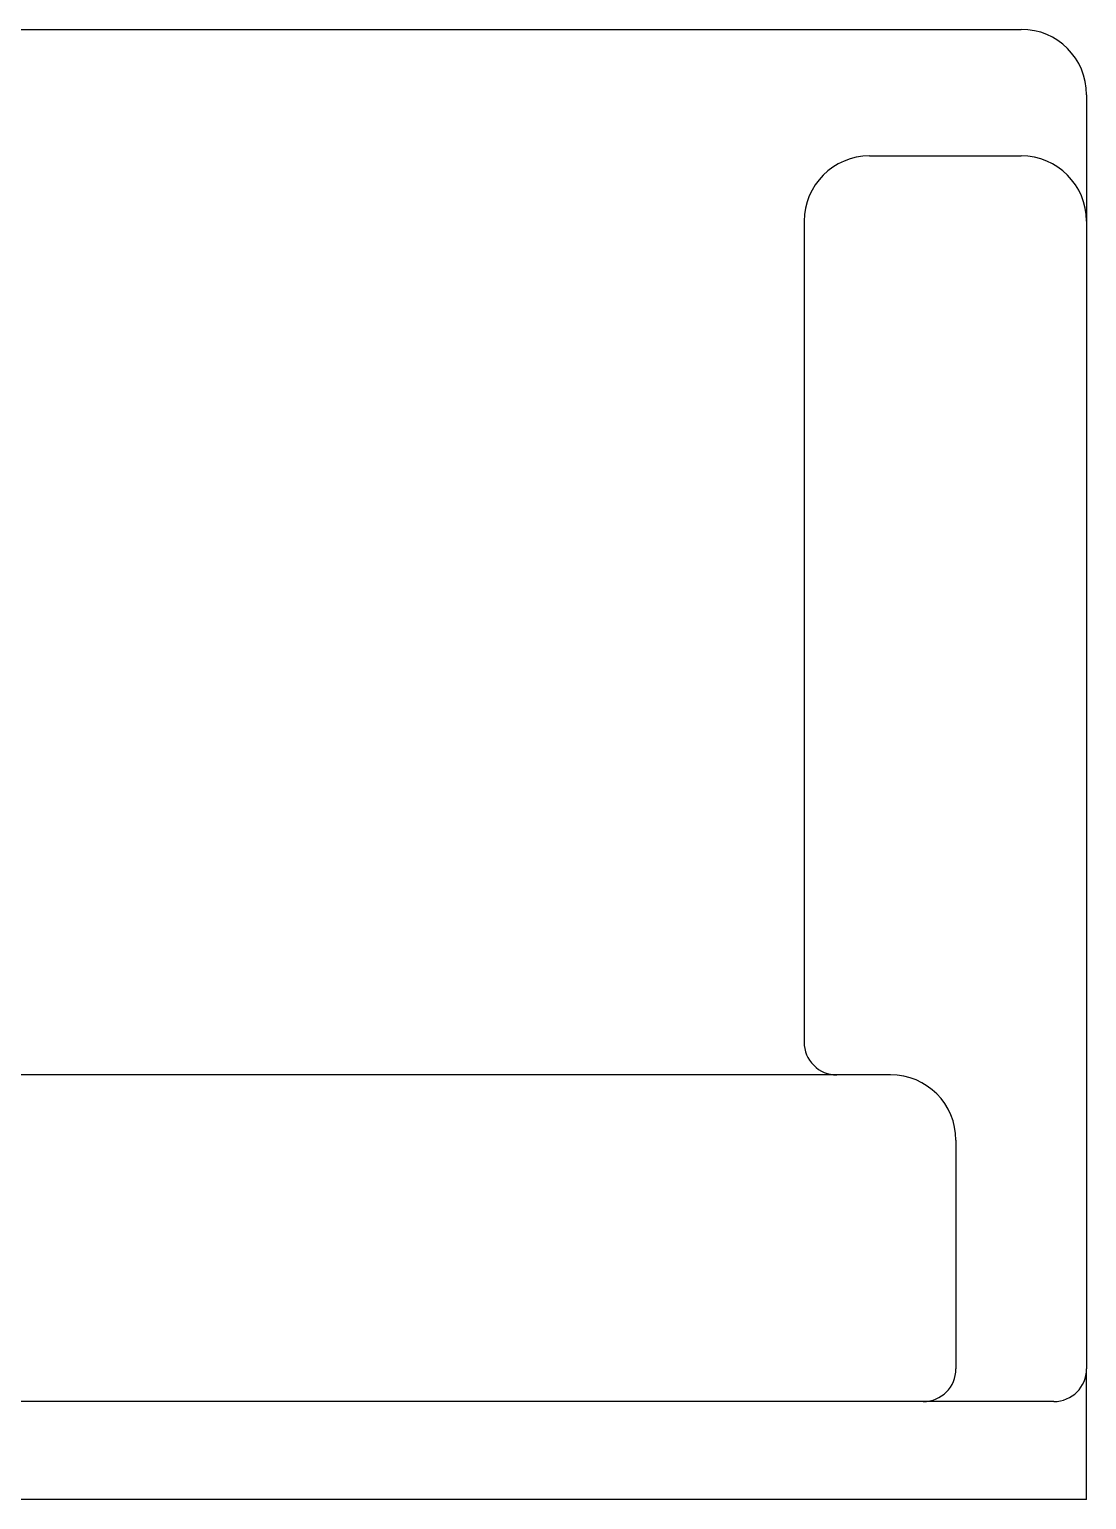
# Model space of a CAD drawing. Header units: millimetres. Extents: x -336 to -33, y -135 to 770.
# Drawn here: x -323.07 to -322.021, y 721.151 to 722.609 of the extents above; entities that cross this region are included whole.
import ezdxf

# ---------------------------------------------------------------- set-up
doc = ezdxf.new("R2010")
doc.units = ezdxf.units.MM
doc.header["$LTSCALE"] = 50
doc.header["$MEASUREMENT"] = 0
doc.layers.get('0').update_dxf_attribs({"linetype": 'CONTINUOUS'})
doc.layers.add('-HIDRO', color=8, linetype='CONTINUOUS')

# ---------------------------------------------------------------- blocks, each defined once
blk = doc.blocks.new('A$C7AFB675E')
at = {"color": 8}
for p, q in [((5.21025, 2.82608), (5.99025, 2.82608)), ((6.07025, 2.82608), (5.99025, 2.82608)), ((6.07025, 2.82608), (6.07025, 0.42608)), ((6.01025, 2.80608), (6.01025, 2.72608)), ((5.17025, 2.04108), (5.17025, 2.78608)), ((5.24771, 2.69309), (5.24771, 2.78608)), ((5.85025, 2.74608), (5.99025, 2.74608)), ((6.01025, 2.72608), (6.01025, 2.02108)), ((5.81025, 2.70608), (5.81025, 2.04108)), ((5.28771, 2.65309), (5.79025, 2.65309))]:
    blk.add_line(p, q, dxfattribs=at)
for centre, radius, start, end in [((5.21025, 2.78608), 0.04, 90, 180), ((5.28771, 2.78608), 0.04, 90, 180), ((5.99025, 2.80608), 0.02, 0, 90), ((5.85025, 2.70608), 0.04, 90, 180), ((5.99025, 2.72608), 0.02, 0, 90), ((5.28771, 2.69309), 0.04, 180, 270), ((5.79025, 2.67309), 0.02, 270, 0)]:
    blk.add_arc(centre, radius, start, end, dxfattribs=at)

msp = doc.modelspace()

# ---------------------------------------------------------------- block references
at = {"layer": '-HIDRO', "ltscale": 0.35, "xscale": 1.62, "yscale": 1.62, "zscale": 1.62, "rotation": 270}
msp.add_blockref('A$C7AFB675E', (-326.5993, 730.9852), dxfattribs=at)

doc.saveas('drawing.dxf')
